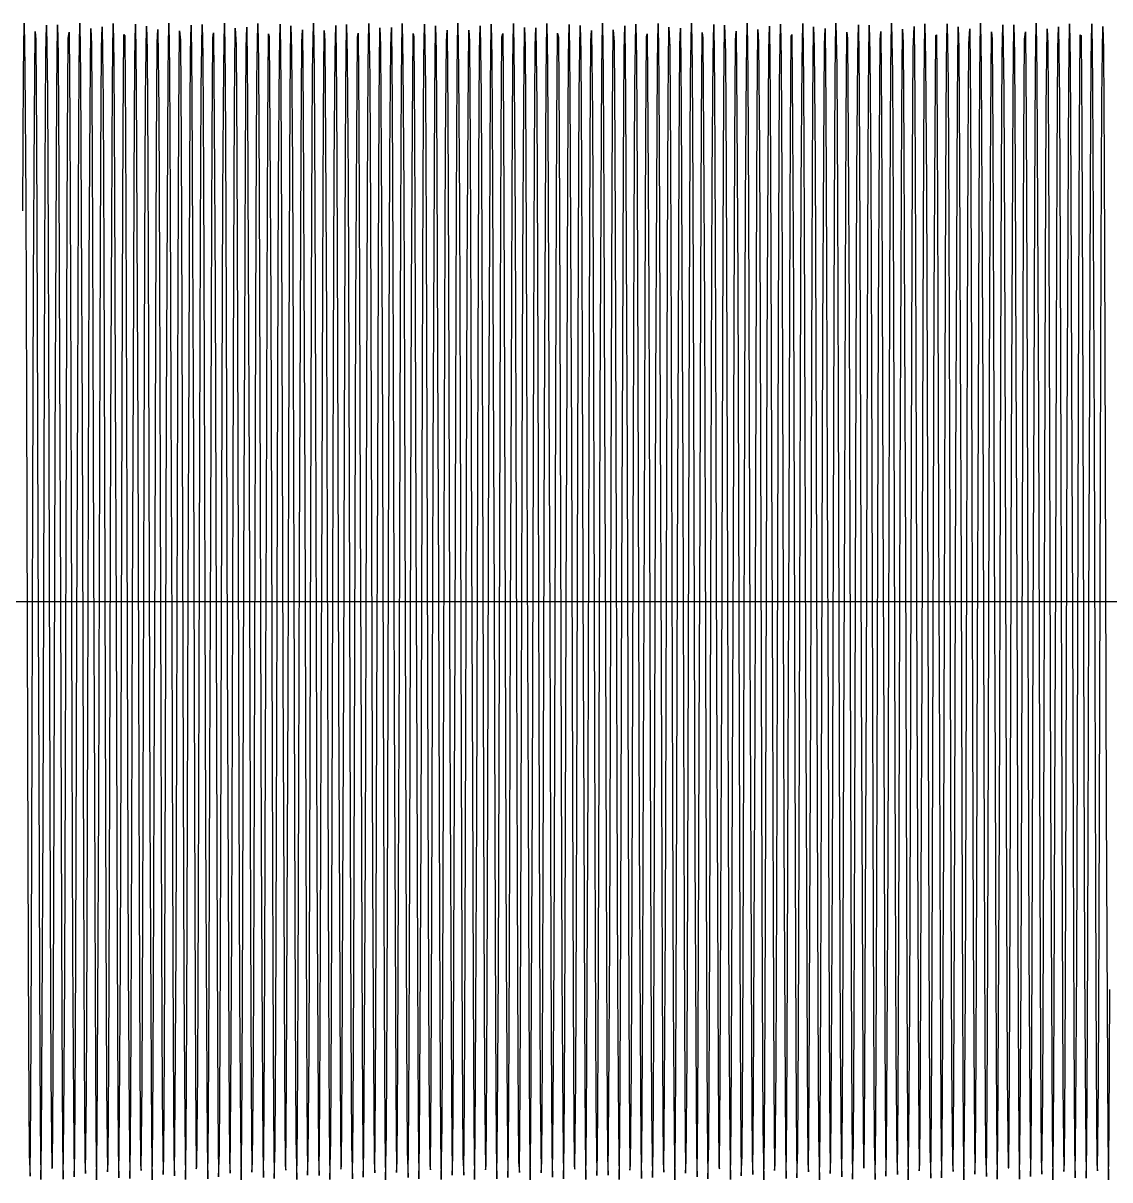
# Model space of a CAD drawing. Header units: metres. Extents: x 5 to 509, y -1 to 159.
# Drawn here: x 335.18 to 350.21, y 95 to 111 of the extents above; entities that cross this region are included whole.
import ezdxf

# ---------------------------------------------------------------- set-up
doc = ezdxf.new("R2010")
doc.units = ezdxf.units.M
doc.layers.add('BASE', color=8, linetype='Continuous')
doc.layers.add('WAVE', color=7, linetype='Continuous')

msp = doc.modelspace()

# ---------------------------------------------------------------- linework, layer by layer
at = {"layer": 'BASE'}
msp.add_line((29, 103), (501, 103), dxfattribs=at)
at = {"layer": 'WAVE'}
msp.add_lwpolyline([(335.172, 108.405), (335.182, 110.303), (335.192, 110.999), (335.202, 110.38), (335.212, 108.547), (335.222, 105.801), (335.232, 102.594), (335.242, 99.454), (335.252, 96.898), (335.262, 95.345), (335.272, 95.052), (335.282, 96.066), (335.292, 98.221), (335.302, 101.162), (335.312, 104.405), (335.322, 107.418), (335.332, 109.703), (335.342, 110.886), (335.352, 110.772), (335.362, 109.379), (335.372, 106.937), (335.382, 103.847), (335.392, 100.618), (335.402, 97.78), (335.412, 95.802), (335.422, 95.007), (335.432, 95.528), (335.442, 97.278), (335.452, 99.969), (335.462, 103.158), (335.472, 106.322), (335.482, 108.939), (335.492, 110.579), (335.502, 110.973), (335.512, 110.054), (335.522, 107.976), (335.532, 105.078), (335.542, 101.839), (335.552, 98.791), (335.562, 96.435), (335.572, 95.159), (335.582, 95.173), (335.592, 96.475), (335.602, 98.85), (335.612, 101.908), (335.622, 105.145), (335.632, 108.03), (335.642, 110.087), (335.652, 110.978), (335.662, 110.557), (335.672, 108.893), (335.682, 106.259), (335.692, 103.089), (335.702, 99.905), (335.712, 97.229), (335.722, 95.503), (335.732, 95.011), (335.742, 95.832), (335.752, 97.833), (335.762, 100.684), (335.772, 103.915), (335.782, 106.997), (335.792, 109.42), (335.802, 110.788), (335.812, 110.874), (335.822, 109.665), (335.832, 107.36), (335.842, 104.337), (335.852, 101.094), (335.862, 98.165), (335.872, 96.032), (335.882, 95.044), (335.892, 95.365), (335.902, 96.943), (335.912, 99.516), (335.922, 102.663), (335.932, 105.866), (335.942, 108.596), (335.952, 110.407), (335.962, 110.998), (335.972, 110.274), (335.982, 108.354), (335.992, 105.552), (336.002, 102.331), (336.012, 99.22), (336.022, 96.73), (336.032, 95.273), (336.042, 95.086), (336.052, 96.201), (336.062, 98.435), (336.072, 101.419), (336.082, 104.664), (336.092, 107.635), (336.102, 109.844), (336.112, 110.926), (336.122, 110.705), (336.132, 109.216), (336.142, 106.705), (336.152, 103.584), (336.162, 100.367), (336.172, 97.583), (336.182, 95.691), (336.192, 95), (336.202, 95.626), (336.212, 97.465), (336.222, 100.214), (336.232, 103.422), (336.242, 106.56), (336.252, 109.113), (336.262, 110.66), (336.272, 110.947), (336.282, 109.926), (336.292, 107.766), (336.302, 104.822), (336.312, 101.579), (336.322, 98.569), (336.332, 96.288), (336.342, 95.111), (336.352, 95.232), (336.362, 96.631), (336.372, 99.078), (336.382, 102.17), (336.392, 105.398), (336.402, 108.232), (336.412, 110.205), (336.422, 110.993), (336.432, 110.466), (336.442, 108.711), (336.452, 106.016), (336.462, 102.825), (336.472, 99.663), (336.482, 97.05), (336.492, 95.415), (336.502, 95.029), (336.512, 95.953), (336.522, 98.037), (336.532, 100.937), (336.542, 104.177), (336.552, 107.223), (336.562, 109.574), (336.572, 110.844), (336.582, 110.823), (336.592, 109.516), (336.602, 107.136), (336.612, 104.076), (336.622, 100.839), (336.632, 97.958), (336.642, 95.906), (336.652, 95.021), (336.662, 95.448), (336.672, 97.118), (336.682, 99.756), (336.692, 102.927), (336.702, 106.11), (336.712, 108.782), (336.722, 110.502), (336.732, 110.988), (336.742, 110.16), (336.752, 108.155), (336.762, 105.301), (336.772, 102.068), (336.782, 98.989), (336.792, 96.57), (336.802, 95.208), (336.812, 95.129), (336.822, 96.344), (336.832, 98.654), (336.842, 101.679), (336.852, 104.921), (336.862, 107.848), (336.872, 109.976), (336.882, 110.958), (336.892, 110.63), (336.902, 109.047), (336.912, 106.469), (336.922, 103.32), (336.932, 100.119), (336.942, 97.392), (336.952, 95.587), (336.962, 95.002), (336.972, 95.733), (336.982, 97.659), (336.992, 100.463), (337.002, 103.685), (337.012, 106.795), (337.022, 109.28), (337.032, 110.732), (337.042, 110.912), (337.052, 109.79), (337.062, 107.552), (337.072, 104.564), (337.082, 101.32), (337.092, 98.352), (337.102, 96.148), (337.112, 95.072), (337.122, 95.3), (337.132, 96.794), (337.142, 99.31), (337.152, 102.432), (337.162, 105.648), (337.172, 108.429), (337.182, 110.316), (337.192, 111), (337.202, 110.367), (337.212, 108.523), (337.222, 105.77), (337.232, 102.562), (337.242, 99.425), (337.252, 96.877), (337.262, 95.336), (337.272, 95.055), (337.282, 96.082), (337.292, 98.247), (337.302, 101.194), (337.312, 104.437), (337.322, 107.445), (337.332, 109.721), (337.342, 110.892), (337.352, 110.764), (337.362, 109.359), (337.372, 106.908), (337.382, 103.814), (337.392, 100.586), (337.402, 97.756), (337.412, 95.788), (337.422, 95.006), (337.432, 95.54), (337.442, 97.3), (337.452, 99.999), (337.462, 103.191), (337.472, 106.352), (337.482, 108.961), (337.492, 110.59), (337.502, 110.97), (337.512, 110.039), (337.522, 107.95), (337.532, 105.047), (337.542, 101.807), (337.552, 98.763), (337.562, 96.417), (337.572, 95.153), (337.582, 95.18), (337.592, 96.494), (337.602, 98.878), (337.612, 101.94), (337.622, 105.176), (337.632, 108.055), (337.642, 110.102), (337.652, 110.98), (337.662, 110.546), (337.672, 108.871), (337.682, 106.229), (337.692, 103.057), (337.702, 99.875), (337.712, 97.207), (337.722, 95.492), (337.732, 95.012), (337.742, 95.847), (337.752, 97.858), (337.762, 100.715), (337.772, 103.948), (337.782, 107.025), (337.792, 109.44), (337.802, 110.795), (337.812, 110.868), (337.822, 109.647), (337.832, 107.332), (337.842, 104.305), (337.852, 101.063), (337.862, 98.139), (337.872, 96.016), (337.882, 95.041), (337.892, 95.375), (337.902, 96.964), (337.912, 99.546), (337.922, 102.696), (337.932, 105.896), (337.942, 108.62), (337.952, 110.419), (337.962, 110.998), (337.972, 110.261), (337.982, 108.329), (337.992, 105.521), (338.002, 102.298), (338.012, 99.191), (338.022, 96.71), (338.032, 95.264), (338.042, 95.091), (338.052, 96.218), (338.062, 98.462), (338.072, 101.452), (338.082, 104.696), (338.092, 107.662), (338.102, 109.86), (338.112, 110.931), (338.122, 110.696), (338.132, 109.195), (338.142, 106.676), (338.152, 103.551), (338.162, 100.336), (338.172, 97.559), (338.182, 95.677), (338.192, 95), (338.202, 95.639), (338.212, 97.489), (338.222, 100.245), (338.232, 103.455), (338.242, 106.589), (338.252, 109.134), (338.262, 110.669), (338.272, 110.943), (338.282, 109.91), (338.292, 107.74), (338.302, 104.791), (338.312, 101.547), (338.322, 98.542), (338.332, 96.27), (338.342, 95.106), (338.352, 95.24), (338.362, 96.651), (338.372, 99.106), (338.382, 102.202), (338.392, 105.429), (338.402, 108.257), (338.412, 110.219), (338.422, 110.995), (338.432, 110.454), (338.442, 108.688), (338.452, 105.986), (338.462, 102.793), (338.472, 99.633), (338.482, 97.028), (338.492, 95.405), (338.502, 95.032), (338.512, 95.969), (338.522, 98.063), (338.532, 100.969), (338.542, 104.209), (338.552, 107.251), (338.562, 109.593), (338.572, 110.85), (338.582, 110.816), (338.592, 109.497), (338.602, 107.108), (338.612, 104.044), (338.622, 100.808), (338.632, 97.932), (338.642, 95.891), (338.652, 95.018), (338.662, 95.459), (338.672, 97.141), (338.682, 99.786), (338.692, 102.96), (338.702, 106.14), (338.712, 108.804), (338.722, 110.513), (338.732, 110.987), (338.742, 110.146), (338.752, 108.13), (338.762, 105.269), (338.772, 102.036), (338.782, 98.961), (338.792, 96.551), (338.802, 95.201), (338.812, 95.135), (338.822, 96.362), (338.832, 98.681), (338.842, 101.711), (338.852, 104.953), (338.862, 107.874), (338.872, 109.992), (338.882, 110.961), (338.892, 110.62), (338.902, 109.025), (338.912, 106.439), (338.922, 103.288), (338.932, 100.089), (338.942, 97.369), (338.952, 95.575), (338.962, 95.003), (338.972, 95.746), (338.982, 97.683), (338.992, 100.494), (339.002, 103.718), (339.012, 106.823), (339.022, 109.3), (339.032, 110.74), (339.042, 110.907), (339.052, 109.773), (339.062, 107.525), (339.072, 104.532), (339.082, 101.288), (339.092, 98.325), (339.102, 96.131), (339.112, 95.067), (339.122, 95.308), (339.132, 96.815), (339.142, 99.339), (339.152, 102.465), (339.162, 105.679), (339.172, 108.453), (339.182, 110.329), (339.192, 111), (339.202, 110.355), (339.212, 108.499), (339.222, 105.74), (339.232, 102.529), (339.242, 99.396), (339.252, 96.856), (339.262, 95.326), (339.272, 95.059), (339.282, 96.099), (339.292, 98.273), (339.302, 101.225), (339.312, 104.469), (339.322, 107.472), (339.332, 109.739), (339.342, 110.897), (339.352, 110.756), (339.362, 109.339), (339.372, 106.88), (339.382, 103.782), (339.392, 100.555), (339.402, 97.731), (339.412, 95.774), (339.422, 95.005), (339.432, 95.551), (339.442, 97.323), (339.452, 100.029), (339.462, 103.224), (339.472, 106.381), (339.482, 108.983), (339.492, 110.6), (339.502, 110.967), (339.512, 110.023), (339.522, 107.924), (339.532, 105.015), (339.542, 101.775), (339.552, 98.735), (339.562, 96.398), (339.572, 95.147), (339.582, 95.187), (339.592, 96.513), (339.602, 98.906), (339.612, 101.972), (339.622, 105.208), (339.632, 108.08), (339.642, 110.117), (339.652, 110.983), (339.662, 110.535), (339.672, 108.848), (339.682, 106.199), (339.692, 103.024), (339.702, 99.845), (339.712, 97.184), (339.722, 95.481), (339.732, 95.014), (339.742, 95.862), (339.752, 97.883), (339.762, 100.746), (339.772, 103.98), (339.782, 107.053), (339.792, 109.459), (339.802, 110.802), (339.812, 110.862), (339.822, 109.629), (339.832, 107.305), (339.842, 104.273), (339.852, 101.031), (339.862, 98.113), (339.872, 96), (339.882, 95.037), (339.892, 95.385), (339.902, 96.986), (339.912, 99.575), (339.922, 102.729), (339.932, 105.926), (339.942, 108.643), (339.952, 110.431), (339.962, 110.997), (339.972, 110.247), (339.982, 108.305), (339.992, 105.49), (340.002, 102.266), (340.012, 99.162), (340.022, 96.69), (340.032, 95.256), (340.042, 95.096), (340.052, 96.236), (340.062, 98.489), (340.072, 101.484), (340.082, 104.728), (340.092, 107.688), (340.102, 109.877), (340.112, 110.935), (340.122, 110.687), (340.132, 109.175), (340.142, 106.647), (340.152, 103.519), (340.162, 100.305), (340.172, 97.535), (340.182, 95.664), (340.192, 95), (340.202, 95.652), (340.212, 97.512), (340.222, 100.276), (340.232, 103.487), (340.242, 106.619), (340.252, 109.155), (340.262, 110.678), (340.272, 110.939), (340.282, 109.893), (340.292, 107.714), (340.302, 104.759), (340.312, 101.514), (340.322, 98.515), (340.332, 96.253), (340.342, 95.101), (340.352, 95.248), (340.362, 96.671), (340.372, 99.135), (340.382, 102.235), (340.392, 105.46), (340.402, 108.281), (340.412, 110.233), (340.422, 110.996), (340.432, 110.443), (340.442, 108.665), (340.452, 105.956), (340.462, 102.76), (340.472, 99.604), (340.482, 97.006), (340.492, 95.395), (340.502, 95.035), (340.512, 95.985), (340.522, 98.089), (340.532, 101.001), (340.542, 104.242), (340.552, 107.278), (340.562, 109.611), (340.572, 110.857), (340.582, 110.809), (340.592, 109.478), (340.602, 107.08), (340.612, 104.011), (340.622, 100.776), (340.632, 97.907), (340.642, 95.876), (340.652, 95.016), (340.662, 95.47), (340.672, 97.163), (340.682, 99.816), (340.692, 102.992), (340.702, 106.17), (340.712, 108.827), (340.722, 110.525), (340.732, 110.985), (340.742, 110.131), (340.752, 108.104), (340.762, 105.238), (340.772, 102.004), (340.782, 98.933), (340.792, 96.531), (340.802, 95.194), (340.812, 95.141), (340.822, 96.38), (340.832, 98.709), (340.842, 101.743), (340.852, 104.985), (340.862, 107.899), (340.872, 110.008), (340.882, 110.964), (340.892, 110.61), (340.902, 109.004), (340.912, 106.41), (340.922, 103.255), (340.932, 100.058), (340.942, 97.346), (340.952, 95.563), (340.962, 95.004), (340.972, 95.76), (340.982, 97.707), (340.992, 100.525), (341.002, 103.75), (341.012, 106.852), (341.022, 109.32), (341.032, 110.748), (341.042, 110.902), (341.052, 109.756), (341.062, 107.498), (341.072, 104.5), (341.082, 101.256), (341.092, 98.299), (341.102, 96.114), (341.112, 95.063), (341.122, 95.318), (341.132, 96.836), (341.142, 99.368), (341.152, 102.498), (341.162, 105.71), (341.172, 108.477), (341.182, 110.342), (341.192, 111), (341.202, 110.342), (341.212, 108.476), (341.222, 105.709), (341.232, 102.496), (341.242, 99.367), (341.252, 96.835), (341.262, 95.317), (341.272, 95.063), (341.282, 96.115), (341.292, 98.3), (341.302, 101.257), (341.312, 104.502), (341.322, 107.499), (341.332, 109.756), (341.342, 110.902), (341.352, 110.748), (341.362, 109.319), (341.372, 106.851), (341.382, 103.749), (341.392, 100.524), (341.402, 97.706), (341.412, 95.76), (341.422, 95.004), (341.432, 95.563), (341.442, 97.346), (341.452, 100.06), (341.462, 103.256), (341.472, 106.411), (341.482, 109.004), (341.492, 110.61), (341.502, 110.964), (341.512, 110.008), (341.522, 107.898), (341.532, 104.984), (341.542, 101.742), (341.552, 98.708), (341.562, 96.38), (341.572, 95.14), (341.582, 95.194), (341.592, 96.532), (341.602, 98.934), (341.612, 102.005), (341.622, 105.239), (341.632, 108.105), (341.642, 110.132), (341.652, 110.985), (341.662, 110.524), (341.672, 108.826), (341.682, 106.169), (341.692, 102.991), (341.702, 99.815), (341.712, 97.162), (341.722, 95.47), (341.732, 95.016), (341.742, 95.876), (341.752, 97.908), (341.762, 100.778), (341.772, 104.013), (341.782, 107.081), (341.792, 109.478), (341.802, 110.81), (341.812, 110.856), (341.822, 109.611), (341.832, 107.277), (341.842, 104.24), (341.852, 100.999), (341.862, 98.088), (341.872, 95.984), (341.882, 95.034), (341.892, 95.395), (341.902, 97.007), (341.912, 99.605), (341.922, 102.761), (341.932, 105.957), (341.942, 108.666), (341.952, 110.443), (341.962, 110.996), (341.972, 110.233), (341.982, 108.28), (341.992, 105.459), (342.002, 102.233), (342.012, 99.134), (342.022, 96.67), (342.032, 95.248), (342.042, 95.101), (342.052, 96.253), (342.062, 98.516), (342.072, 101.516), (342.082, 104.76), (342.092, 107.715), (342.102, 109.894), (342.112, 110.939), (342.122, 110.678), (342.132, 109.154), (342.142, 106.618), (342.152, 103.486), (342.162, 100.275), (342.172, 97.512), (342.182, 95.651), (342.192, 95), (342.202, 95.665), (342.212, 97.536), (342.222, 100.307), (342.232, 103.52), (342.242, 106.648), (342.252, 109.176), (342.262, 110.687), (342.272, 110.935), (342.282, 109.877), (342.292, 107.687), (342.302, 104.727), (342.312, 101.482), (342.322, 98.488), (342.332, 96.235), (342.342, 95.095), (342.352, 95.256), (342.362, 96.691), (342.372, 99.163), (342.382, 102.267), (342.392, 105.491), (342.402, 108.306), (342.412, 110.247), (342.422, 110.997), (342.432, 110.43), (342.442, 108.642), (342.452, 105.925), (342.462, 102.727), (342.472, 99.574), (342.482, 96.985), (342.492, 95.385), (342.502, 95.038), (342.512, 96), (342.522, 98.114), (342.532, 101.032), (342.542, 104.274), (342.552, 107.306), (342.562, 109.63), (342.572, 110.863), (342.582, 110.802), (342.592, 109.458), (342.602, 107.052), (342.612, 103.979), (342.622, 100.745), (342.632, 97.882), (342.642, 95.861), (342.652, 95.014), (342.662, 95.481), (342.672, 97.185), (342.682, 99.846), (342.692, 103.025), (342.702, 106.2), (342.712, 108.849), (342.722, 110.536), (342.732, 110.983), (342.742, 110.116), (342.752, 108.079), (342.762, 105.207), (342.772, 101.971), (342.782, 98.905), (342.792, 96.512), (342.802, 95.187), (342.812, 95.147), (342.822, 96.399), (342.832, 98.737), (342.842, 101.776), (342.852, 105.016), (342.862, 107.925), (342.872, 110.024), (342.882, 110.967), (342.892, 110.6), (342.902, 108.982), (342.912, 106.38), (342.922, 103.222), (342.932, 100.028), (342.942, 97.323), (342.952, 95.551), (342.962, 95.005), (342.972, 95.774), (342.982, 97.732), (342.992, 100.556), (343.002, 103.783), (343.012, 106.881), (343.022, 109.34), (343.032, 110.756), (343.042, 110.897), (343.052, 109.738), (343.062, 107.471), (343.072, 104.468), (343.082, 101.224), (343.092, 98.272), (343.102, 96.098), (343.112, 95.059), (343.122, 95.327), (343.132, 96.857), (343.142, 99.397), (343.152, 102.53), (343.162, 105.741), (343.172, 108.5), (343.182, 110.355), (343.192, 111), (343.202, 110.329), (343.212, 108.452), (343.222, 105.678), (343.232, 102.464), (343.242, 99.338), (343.252, 96.814), (343.262, 95.308), (343.272, 95.067), (343.282, 96.132), (343.292, 98.326), (343.302, 101.289), (343.312, 104.534), (343.322, 107.526), (343.332, 109.774), (343.342, 110.907), (343.352, 110.74), (343.362, 109.299), (343.372, 106.822), (343.382, 103.717), (343.392, 100.493), (343.402, 97.682), (343.412, 95.746), (343.422, 95.003), (343.432, 95.576), (343.442, 97.37), (343.452, 100.09), (343.462, 103.289), (343.472, 106.44), (343.482, 109.026), (343.492, 110.62), (343.502, 110.961), (343.512, 109.992), (343.522, 107.873), (343.532, 104.952), (343.542, 101.71), (343.552, 98.68), (343.562, 96.361), (343.572, 95.134), (343.582, 95.201), (343.592, 96.551), (343.602, 98.962), (343.612, 102.037), (343.622, 105.271), (343.632, 108.131), (343.642, 110.146), (343.652, 110.987), (343.662, 110.513), (343.672, 108.804), (343.682, 106.139), (343.692, 102.959), (343.702, 99.785), (343.712, 97.14), (343.722, 95.459), (343.732, 95.019), (343.742, 95.891), (343.752, 97.933), (343.762, 100.809), (343.772, 104.045), (343.782, 107.109), (343.792, 109.497), (343.802, 110.817), (343.812, 110.85), (343.822, 109.592), (343.832, 107.25), (343.842, 104.208), (343.852, 100.968), (343.862, 98.062), (343.872, 95.968), (343.882, 95.031), (343.892, 95.405), (343.902, 97.029), (343.912, 99.635), (343.922, 102.794), (343.932, 105.987), (343.942, 108.689), (343.952, 110.455), (343.962, 110.994), (343.972, 110.219), (343.982, 108.256), (343.992, 105.428), (344.002, 102.201), (344.012, 99.105), (344.022, 96.65), (344.032, 95.24), (344.042, 95.106), (344.052, 96.271), (344.062, 98.543), (344.072, 101.548), (344.082, 104.792), (344.092, 107.741), (344.102, 109.91), (344.112, 110.943), (344.122, 110.669), (344.132, 109.133), (344.142, 106.588), (344.152, 103.453), (344.162, 100.244), (344.172, 97.488), (344.182, 95.638), (344.192, 95), (344.202, 95.678), (344.212, 97.56), (344.222, 100.337), (344.232, 103.553), (344.242, 106.677), (344.252, 109.196), (344.262, 110.696), (344.272, 110.93), (344.282, 109.86), (344.292, 107.661), (344.302, 104.695), (344.312, 101.45), (344.322, 98.461), (344.332, 96.218), (344.342, 95.091), (344.352, 95.264), (344.362, 96.711), (344.372, 99.192), (344.382, 102.3), (344.392, 105.522), (344.402, 108.33), (344.412, 110.261), (344.422, 110.998), (344.432, 110.418), (344.442, 108.619), (344.452, 105.895), (344.462, 102.695), (344.472, 99.545), (344.482, 96.963), (344.492, 95.375), (344.502, 95.041), (344.512, 96.016), (344.522, 98.14), (344.532, 101.064), (344.542, 104.306), (344.552, 107.333), (344.562, 109.648), (344.572, 110.869), (344.582, 110.795), (344.592, 109.439), (344.602, 107.024), (344.612, 103.947), (344.622, 100.714), (344.632, 97.857), (344.642, 95.846), (344.652, 95.012), (344.662, 95.493), (344.672, 97.208), (344.682, 99.876), (344.692, 103.058), (344.702, 106.23), (344.712, 108.871), (344.722, 110.547), (344.732, 110.98), (344.742, 110.101), (344.752, 108.054), (344.762, 105.175), (344.772, 101.939), (344.782, 98.877), (344.792, 96.493), (344.802, 95.18), (344.812, 95.153), (344.822, 96.417), (344.832, 98.764), (344.842, 101.808), (344.852, 105.048), (344.862, 107.951), (344.872, 110.04), (344.882, 110.97), (344.892, 110.589), (344.902, 108.96), (344.912, 106.351), (344.922, 103.19), (344.932, 99.998), (344.942, 97.3), (344.952, 95.539), (344.962, 95.006), (344.972, 95.788), (344.982, 97.757), (344.992, 100.588), (345.003, 103.815), (345.013, 106.909), (345.023, 109.36), (345.033, 110.764), (345.043, 110.891), (345.053, 109.72), (345.063, 107.444), (345.073, 104.436), (345.083, 101.192), (345.093, 98.246), (345.103, 96.081), (345.113, 95.055), (345.123, 95.336), (345.133, 96.878), (345.143, 99.426), (345.153, 102.563), (345.163, 105.771), (345.173, 108.524), (345.183, 110.368), (345.193, 111), (345.203, 110.316), (345.213, 108.428), (345.223, 105.647), (345.233, 102.431), (345.243, 99.309), (345.253, 96.793), (345.263, 95.299), (345.273, 95.072), (345.283, 96.149), (345.293, 98.353), (345.303, 101.321), (345.313, 104.566), (345.323, 107.553), (345.333, 109.791), (345.343, 110.912), (345.353, 110.731), (345.363, 109.279), (345.373, 106.793), (345.383, 103.684), (345.393, 100.462), (345.403, 97.658), (345.413, 95.732), (345.423, 95.002), (345.433, 95.588), (345.443, 97.393), (345.453, 100.12), (345.463, 103.322), (345.473, 106.47), (345.483, 109.047), (345.493, 110.63), (345.503, 110.957), (345.513, 109.976), (345.523, 107.847), (345.533, 104.92), (345.543, 101.678), (345.553, 98.653), (345.563, 96.343), (345.573, 95.128), (345.583, 95.209), (345.593, 96.571), (345.603, 98.99), (345.613, 102.07), (345.623, 105.302), (345.633, 108.156), (345.643, 110.161), (345.653, 110.988), (345.663, 110.502), (345.673, 108.781), (345.683, 106.109), (345.693, 102.926), (345.703, 99.755), (345.713, 97.118), (345.723, 95.448), (345.733, 95.021), (345.743, 95.906), (345.753, 97.959), (345.763, 100.84), (345.773, 104.077), (345.783, 107.137), (345.793, 109.516), (345.803, 110.824), (345.813, 110.844), (345.823, 109.573), (345.833, 107.222), (345.843, 104.176), (345.853, 100.936), (345.863, 98.036), (345.873, 95.953), (345.883, 95.029), (345.893, 95.416), (345.903, 97.051), (345.913, 99.664), (345.923, 102.827), (345.933, 106.017), (345.943, 108.712), (345.953, 110.467), (345.963, 110.993), (345.973, 110.205), (345.983, 108.231), (345.993, 105.397), (346.003, 102.168), (346.013, 99.077), (346.023, 96.63), (346.033, 95.232), (346.043, 95.111), (346.053, 96.289), (346.063, 98.57), (346.073, 101.58), (346.083, 104.824), (346.093, 107.767), (346.103, 109.927), (346.113, 110.947), (346.123, 110.659), (346.133, 109.112), (346.143, 106.559), (346.153, 103.421), (346.163, 100.213), (346.173, 97.464), (346.183, 95.626), (346.193, 95), (346.203, 95.691), (346.213, 97.584), (346.223, 100.368), (346.233, 103.585), (346.243, 106.706), (346.253, 109.217), (346.263, 110.705), (346.273, 110.926), (346.283, 109.843), (346.293, 107.634), (346.303, 104.663), (346.313, 101.418), (346.323, 98.434), (346.333, 96.2), (346.343, 95.086), (346.353, 95.273), (346.363, 96.731), (346.373, 99.221), (346.383, 102.332), (346.393, 105.553), (346.403, 108.355), (346.413, 110.275), (346.423, 110.998), (346.433, 110.406), (346.443, 108.595), (346.453, 105.864), (346.463, 102.662), (346.473, 99.515), (346.483, 96.942), (346.493, 95.365), (346.503, 95.044), (346.513, 96.032), (346.523, 98.166), (346.533, 101.096), (346.543, 104.338), (346.553, 107.361), (346.563, 109.666), (346.573, 110.874), (346.583, 110.788), (346.593, 109.42), (346.603, 106.995), (346.613, 103.914), (346.623, 100.682), (346.633, 97.832), (346.643, 95.832), (346.653, 95.011), (346.663, 95.504), (346.673, 97.23), (346.683, 99.906), (346.693, 103.09), (346.703, 106.26), (346.713, 108.894), (346.723, 110.557), (346.733, 110.978), (346.743, 110.086), (346.753, 108.029), (346.763, 105.144), (346.773, 101.906), (346.783, 98.849), (346.793, 96.474), (346.803, 95.173), (346.813, 95.16), (346.823, 96.436), (346.833, 98.792), (346.843, 101.84), (346.853, 105.08), (346.863, 107.977), (346.873, 110.055), (346.883, 110.973), (346.893, 110.579), (346.903, 108.938), (346.913, 106.321), (346.923, 103.157), (346.933, 99.967), (346.943, 97.277), (346.953, 95.527), (346.963, 95.007), (346.973, 95.802), (346.983, 97.781), (346.993, 100.619), (347.003, 103.848), (347.013, 106.938), (347.023, 109.38), (347.033, 110.772), (347.043, 110.886), (347.053, 109.703), (347.063, 107.417), (347.073, 104.404), (347.083, 101.16), (347.093, 98.22), (347.103, 96.065), (347.113, 95.051), (347.123, 95.345), (347.133, 96.899), (347.143, 99.456), (347.153, 102.596), (347.163, 105.802), (347.173, 108.548), (347.183, 110.381), (347.193, 110.999), (347.203, 110.302), (347.213, 108.404), (347.223, 105.616), (347.233, 102.399), (347.243, 99.28), (347.253, 96.773), (347.263, 95.29), (347.273, 95.076), (347.283, 96.166), (347.293, 98.379), (347.303, 101.353), (347.313, 104.598), (347.323, 107.58), (347.333, 109.808), (347.343, 110.917), (347.353, 110.723), (347.363, 109.259), (347.373, 106.765), (347.383, 103.652), (347.393, 100.431), (347.403, 97.633), (347.413, 95.718), (347.423, 95.001), (347.433, 95.6), (347.443, 97.416), (347.453, 100.151), (347.463, 103.354), (347.473, 106.499), (347.483, 109.069), (347.493, 110.64), (347.503, 110.954), (347.513, 109.96), (347.523, 107.821), (347.533, 104.888), (347.543, 101.646), (347.553, 98.625), (347.563, 96.325), (347.573, 95.123), (347.583, 95.216), (347.593, 96.59), (347.603, 99.019), (347.613, 102.102), (347.623, 105.333), (347.633, 108.18), (347.643, 110.176), (347.653, 110.99), (347.663, 110.49), (347.673, 108.758), (347.683, 106.079), (347.693, 102.893), (347.703, 99.725), (347.713, 97.095), (347.723, 95.437), (347.733, 95.023), (347.743, 95.921), (347.753, 97.984), (347.763, 100.872), (347.773, 104.11), (347.783, 107.165), (347.793, 109.535), (347.803, 110.83), (347.813, 110.837), (347.823, 109.555), (347.833, 107.194), (347.843, 104.143), (347.853, 100.905), (347.863, 98.011), (347.873, 95.937), (347.883, 95.026), (347.893, 95.426), (347.903, 97.073), (347.913, 99.694), (347.923, 102.859), (347.933, 106.048), (347.943, 108.735), (347.953, 110.478), (347.963, 110.992), (347.973, 110.19), (347.983, 108.206), (347.993, 105.366), (348.003, 102.136), (348.013, 99.048), (348.023, 96.611), (348.033, 95.224), (348.043, 95.117), (348.053, 96.306), (348.063, 98.597), (348.073, 101.612), (348.083, 104.855), (348.093, 107.794), (348.103, 109.943), (348.113, 110.95), (348.123, 110.65), (348.133, 109.091), (348.143, 106.53), (348.153, 103.388), (348.163, 100.183), (348.173, 97.441), (348.183, 95.613), (348.193, 95.001), (348.203, 95.704), (348.213, 97.608), (348.223, 100.399), (348.233, 103.618), (348.243, 106.735), (348.253, 109.237), (348.263, 110.714), (348.273, 110.922), (348.283, 109.826), (348.293, 107.607), (348.303, 104.631), (348.313, 101.386), (348.323, 98.407), (348.333, 96.183), (348.343, 95.081), (348.353, 95.281), (348.363, 96.752), (348.373, 99.25), (348.383, 102.365), (348.393, 105.584), (348.403, 108.379), (348.413, 110.288), (348.423, 110.999), (348.433, 110.394), (348.443, 108.572), (348.453, 105.834), (348.463, 102.629), (348.473, 99.486), (348.483, 96.921), (348.493, 95.355), (348.503, 95.048), (348.513, 96.048), (348.523, 98.192), (348.533, 101.127), (348.543, 104.371), (348.553, 107.388), (348.563, 109.684), (348.573, 110.88), (348.583, 110.78), (348.593, 109.4), (348.603, 106.967), (348.613, 103.882), (348.623, 100.651), (348.633, 97.807), (348.643, 95.817), (348.653, 95.009), (348.663, 95.515), (348.673, 97.253), (348.683, 99.936), (348.693, 103.123), (348.703, 106.29), (348.713, 108.916), (348.723, 110.568), (348.733, 110.975), (348.743, 110.071), (348.753, 108.003), (348.763, 105.112), (348.773, 101.874), (348.783, 98.821), (348.793, 96.455), (348.803, 95.166), (348.813, 95.166), (348.823, 96.455), (348.833, 98.82), (348.843, 101.873), (348.853, 105.111), (348.863, 108.002), (348.873, 110.07), (348.883, 110.975), (348.893, 110.568), (348.903, 108.916), (348.913, 106.291), (348.923, 103.124), (348.933, 99.937), (348.943, 97.254), (348.953, 95.516), (348.963, 95.009), (348.973, 95.817), (348.983, 97.806), (348.993, 100.65), (349.003, 103.88), (349.013, 106.966), (349.023, 109.399), (349.033, 110.78), (349.043, 110.88), (349.053, 109.685), (349.063, 107.389), (349.073, 104.372), (349.083, 101.129), (349.093, 98.193), (349.103, 96.049), (349.113, 95.048), (349.123, 95.355), (349.133, 96.92), (349.143, 99.485), (349.153, 102.628), (349.163, 105.833), (349.173, 108.571), (349.183, 110.393), (349.193, 110.999), (349.203, 110.289), (349.213, 108.38), (349.223, 105.586), (349.233, 102.366), (349.243, 99.251), (349.253, 96.752), (349.263, 95.282), (349.273, 95.081), (349.283, 96.183), (349.293, 98.406), (349.303, 101.385), (349.313, 104.63), (349.323, 107.606), (349.333, 109.825), (349.343, 110.921), (349.353, 110.714), (349.363, 109.238), (349.373, 106.736), (349.383, 103.619), (349.393, 100.4), (349.403, 97.609), (349.413, 95.705), (349.423, 95.001), (349.433, 95.613), (349.443, 97.44), (349.453, 100.181), (349.463, 103.387), (349.473, 106.529), (349.483, 109.09), (349.493, 110.649), (349.503, 110.951), (349.513, 109.944), (349.523, 107.795), (349.533, 104.857), (349.543, 101.613), (349.553, 98.598), (349.563, 96.307), (349.573, 95.117), (349.583, 95.224), (349.593, 96.61), (349.603, 99.047), (349.613, 102.135), (349.623, 105.364), (349.633, 108.205), (349.643, 110.19), (349.653, 110.992), (349.663, 110.479), (349.673, 108.736), (349.683, 106.049), (349.693, 102.861), (349.703, 99.695), (349.713, 97.073), (349.723, 95.427), (349.733, 95.026), (349.743, 95.937), (349.753, 98.01), (349.763, 100.903), (349.773, 104.142), (349.783, 107.193), (349.793, 109.554), (349.803, 110.837), (349.813, 110.831), (349.823, 109.536), (349.833, 107.166), (349.843, 104.111), (349.853, 100.873), (349.863, 97.985), (349.873, 95.922), (349.883, 95.023), (349.893, 95.437), (349.903, 97.095), (349.913, 99.724), (349.923, 102.892), (349.933, 106.078), (349.943, 108.757), (349.953, 110.49), (349.963, 110.99), (349.973, 110.176), (349.983, 108.181), (349.993, 105.334), (350.003, 102.103), (350.013, 99.02), (350.023, 96.591), (350.033, 95.217), (350.043, 95.123), (350.053, 96.324), (350.063, 98.624), (350.073, 101.644), (350.083, 104.887), (350.093, 107.82), (350.103, 109.959), (350.113, 110.954), (350.123, 110.64), (350.133, 109.07), (350.143, 106.5), (350.153, 103.356), (350.163, 100.152), (350.173, 97.417), (350.183, 95.601), (350.193, 95.001), (350.203, 95.718), (350.213, 97.632)], dxfattribs=at)

doc.saveas('drawing.dxf')
